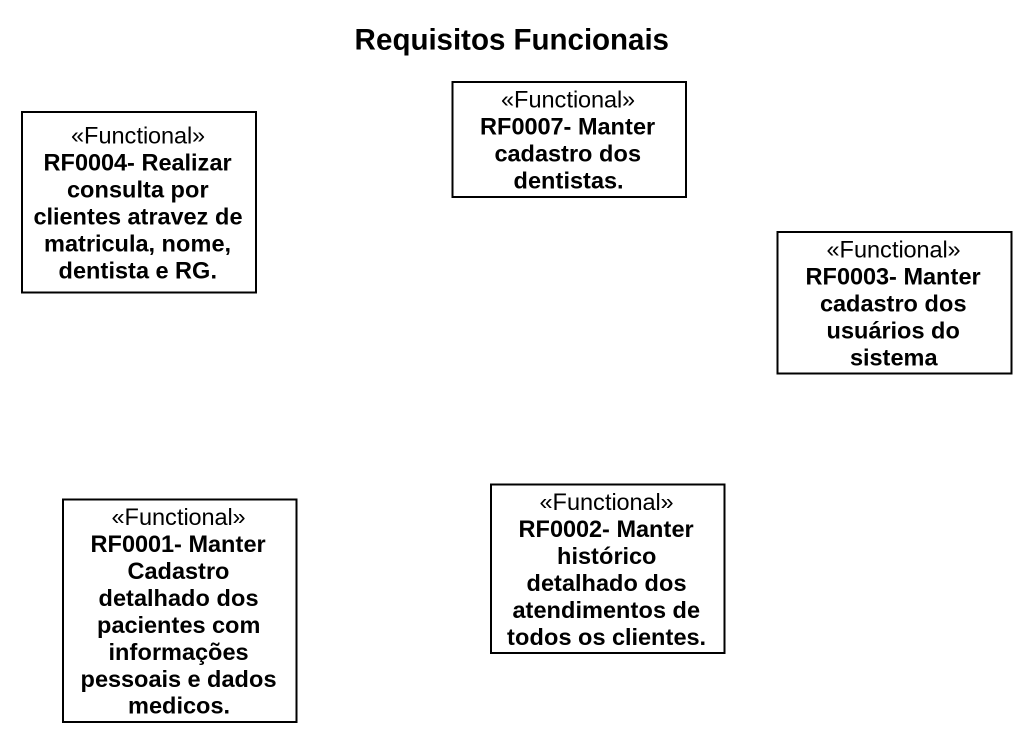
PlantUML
@startuml
title Requisitos Funcionais
hide circle
hide empty members
class "RF0004- Realizar consulta por clientes atravez de matricula, nome, dentista e RG." as RF0004_Realizar_consulta <<Functional>>
class "RF0007- Manter cadastro dos dentistas." as RF0007_Manter_cadastro_dos <<Functional>>
class "RF0003- Manter cadastro dos usuários do sistema" as RF0003_Manter_cadastro_dos <<Functional>>
class "RF0001- Manter Cadastro detalhado dos pacientes com informações pessoais e dados medicos." as RF0001_Manter_Cadastro <<Functional>>
class "RF0002- Manter histórico detalhado dos atendimentos de todos os clientes." as RF0002_Manter_histórico <<Functional>>
@enduml
